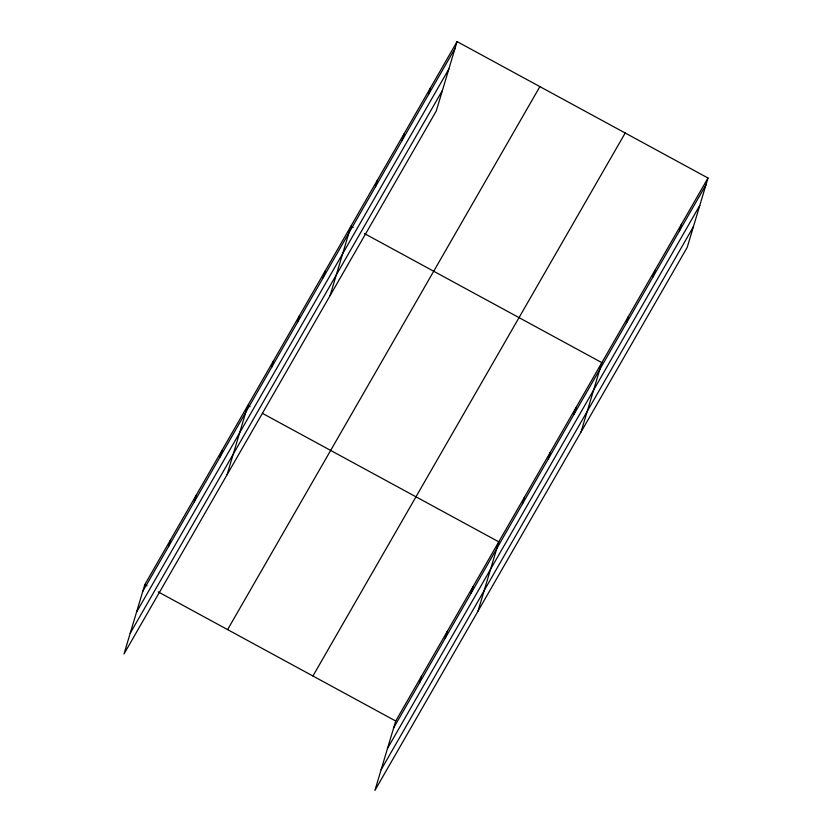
<?xml version="1.0" encoding="UTF-8"?>
<svg xmlns="http://www.w3.org/2000/svg" width="832" height="832" viewBox="0 0 832 832"><rect width="100%" height="100%" fill="white"/><g stroke="black" fill="none" stroke-linecap="round" stroke-linejoin="round"><path stroke-width="1.25" d="M457.08 41.6L144.81 584.594L123.989 653.973L436.27 110.978L457.08 41.6L708.011 178.027L687.19 247.406L374.92 790.4L395.73 721.022L708.011 178.027M168.532 546.582L170.57 539.791M194.293 501.79L196.331 494.998M220.054 456.986L222.092 450.206M227.042 474.791L247.853 405.402L250.099 406.619M271.586 367.39L273.624 360.61M297.346 322.598L299.385 315.806M323.107 277.805L325.146 271.014M330.096 295.599L350.906 226.221L353.142 227.438M375.419 186.846L377.447 180.066M401.96 140.691L403.998 133.91M428.501 94.536L430.539 87.755M419.463 683.01L421.502 676.218M445.224 638.206L447.262 631.426M470.985 593.414L473.023 586.622M477.974 611.208L498.784 541.83L262.402 413.317M522.517 503.818L524.545 497.037M548.278 459.025L550.316 452.234M574.038 414.222L576.077 407.441M581.017 432.026L601.838 362.638L364.333 233.522M626.34 323.274L628.378 316.482M652.891 277.118L654.919 270.327M679.432 230.963L681.47 224.182M142.771 591.375L455.042 48.391M136.573 612.04L448.854 69.046M130.187 633.318L442.468 90.324M227.614 629.616L539.885 86.622M312.926 676L625.206 133.006M393.702 727.802L705.973 184.808M387.504 748.457L699.774 205.462M381.118 769.746L693.389 226.751M144.81 584.594L147.046 585.811M158.236 591.895L395.73 721.022"/></g></svg>
